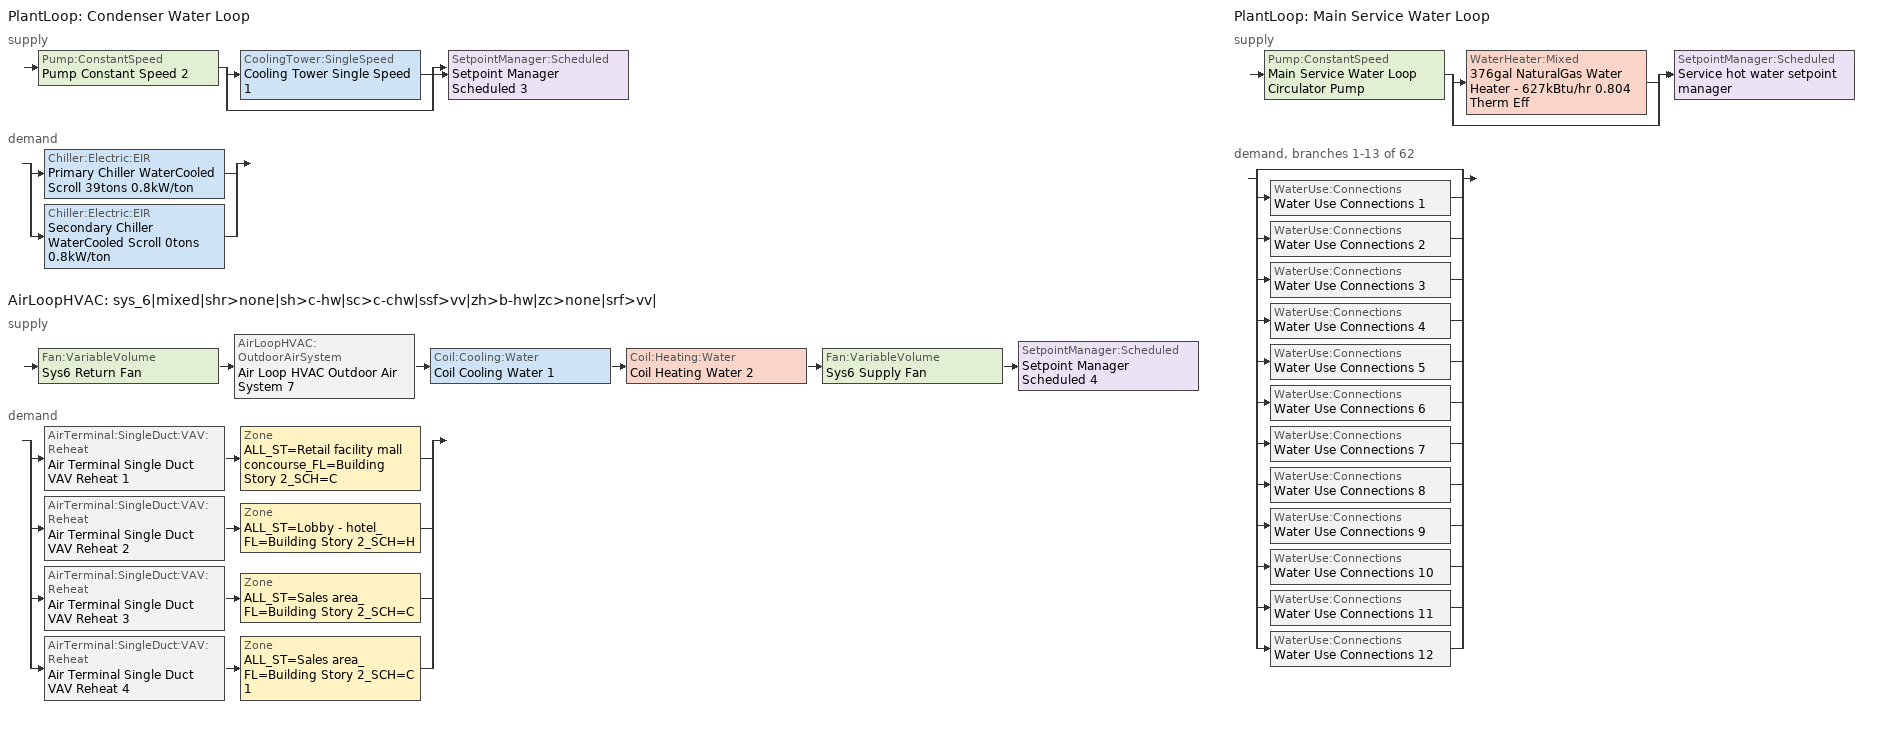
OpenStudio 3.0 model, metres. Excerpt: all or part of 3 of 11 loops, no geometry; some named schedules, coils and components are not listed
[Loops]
PlantLoop 'Condenser Water Loop'
 supply: Pump:ConstantSpeed 'Pump Constant Speed 2' > split
  | CoolingTower:SingleSpeed 'Cooling Tower Single Speed 1'
  | bypass
  join > SetpointManager:Scheduled 'Setpoint Manager Scheduled 3'
 demand: split
  | Chiller:Electric:EIR 'Primary Chiller WaterCooled Scroll 39tons 0.8kW/ton'
  | Chiller:Electric:EIR 'Secondary Chiller WaterCooled Scroll 0tons 0.8kW/ton'
AirLoopHVAC 'sys_6|mixed|shr>none|sh>c-hw|sc>c-chw|ssf>vv|zh>b-hw|zc>none|srf>vv|'
 supply: Fan:VariableVolume 'Sys6 Return Fan' > AirLoopHVAC:OutdoorAirSystem 'Air Loop HVAC Outdoor Air System 7' > Coil:Cooling:Water 'Coil Cooling Water 1' > Coil:Heating:Water 'Coil Heating Water 2' > Fan:VariableVolume 'Sys6 Supply Fan' > SetpointManager:Scheduled 'Setpoint Manager Scheduled 4'
 demand: split
  | AirTerminal:SingleDuct:VAV:Reheat 'Air Terminal Single Duct VAV Reheat 1' > Zone 'ALL_ST=Retail facility mall concourse_FL=Building Story 2_SCH=C'
  | AirTerminal:SingleDuct:VAV:Reheat 'Air Terminal Single Duct VAV Reheat 2' > Zone 'ALL_ST=Lobby - hotel_FL=Building Story 2_SCH=H'
  | AirTerminal:SingleDuct:VAV:Reheat 'Air Terminal Single Duct VAV Reheat 3' > Zone 'ALL_ST=Sales area_FL=Building Story 2_SCH=C'
  | AirTerminal:SingleDuct:VAV:Reheat 'Air Terminal Single Duct VAV Reheat 4' > Zone 'ALL_ST=Sales area_FL=Building Story 2_SCH=C 1'
PlantLoop 'Main Service Water Loop'
 supply: Pump:ConstantSpeed 'Main Service Water Loop Circulator Pump' > split
  | WaterHeater:Mixed '376gal NaturalGas Water Heater - 627kBtu/hr 0.804 Therm Eff'
  | bypass
  join > SetpointManager:Scheduled 'Service hot water setpoint manager'
 demand, branches 1-13 of 62: split
  | bypass
  | WaterUse:Connections 'Water Use Connections 1'
  | WaterUse:Connections 'Water Use Connections 2'
  | WaterUse:Connections 'Water Use Connections 3'
  | WaterUse:Connections 'Water Use Connections 4'
  | WaterUse:Connections 'Water Use Connections 5'
  | WaterUse:Connections 'Water Use Connections 6'
  | WaterUse:Connections 'Water Use Connections 7'
  | WaterUse:Connections 'Water Use Connections 8'
  | WaterUse:Connections 'Water Use Connections 9'
  | WaterUse:Connections 'Water Use Connections 10'
  | WaterUse:Connections 'Water Use Connections 11'
  | WaterUse:Connections 'Water Use Connections 12'
[Sizing:Zone] Zone Cooling Design Supply Air Temperature Input Method=SupplyAirTemperature; Zone Cooling Design Supply Air Temperature {C}=13; Zone Cooling Design Supply Air Temperature Difference {deltaC}=11.11; Zone Heating Design Supply Air Temperature Input Method=SupplyAirTemperature; Zone Heating Design Supply Air Temperature {C}=43; Zone Heating Design Supply Air Temperature Difference {deltaC}=11.11; Zone Cooling Design Supply Air Humidity Ratio {kg-H2O/kg-air}=0.0085; Zone Heating Design Supply Air Humidity Ratio {kg-H2O/kg-air}=0.008; Zone Heating Sizing Factor=1.3; Zone Cooling Sizing Factor=1.1; Cooling Design Air Flow Method=DesignDay; Heating Design Air Flow Method=DesignDay; Account for Dedicated Outdoor Air System=No; Dedicated Outdoor Air System Control Strategy=NeutralSupplyAir; Dedicated Outdoor Air Low Setpoint Temperature for Design {C}=autosize; Dedicated Outdoor Air High Setpoint Temperature for Design {C}=autosize
ALL_ST=Lobby - hotel_FL=Building Story 2_SCH=H; ALL_ST=Sales area_FL=Building Story 2_SCH=C; ALL_ST=Retail facility mall concourse_FL=Building Story 2_SCH=C; ALL_ST=Sales area_FL=Building Story 2_SCH=C 1
[Zone equipment]
ALL_ST=Lobby - hotel_FL=Building Story 2_SCH=H: Air Terminal Single Duct VAV Reheat 2, Zone HVAC Baseboard Convective Water 63
ALL_ST=Sales area_FL=Building Story 2_SCH=C: Air Terminal Single Duct VAV Reheat 3, Zone HVAC Baseboard Convective Water 64
ALL_ST=Retail facility mall concourse_FL=Building Story 2_SCH=C: Air Terminal Single Duct VAV Reheat 1, Zone HVAC Baseboard Convective Water 62
ALL_ST=Sales area_FL=Building Story 2_SCH=C 1: Air Terminal Single Duct VAV Reheat 4, Zone HVAC Baseboard Convective Water 65
[PlantLoop] Glycol Concentration=0; Plant Loop Volume {m3}=Autocalculate; Load Distribution Scheme=Optimal
Name | Maximum Loop Temperature {C} | Minimum Loop Temperature {C}
Condenser Water Loop
Main Service Water Loop | 60 | 10
[Sizing:Plant] Sizing Option=NonCoincident; Zone Timesteps in Averaging Window=1; Coincident Sizing Factor Mode=None
Name | Loop Type | Design Loop Exit Temperature {C} | Loop Design Temperature Difference {deltaC}
Condenser Water Loop | Condenser | 29 | 6
Main Service Water Loop | Heating | 60 | 5
[AirLoopHVAC]
sys_6|mixed|shr>none|sh>c-hw|sc>c-chw|ssf>vv|zh>b-hw|zc>none|srf>vv|: Availability Schedule=sys_6|mixed|shr>none|sh>c-hw|sc>c-chw|ssf>vv|zh>b-hw|zc>none|srf>vv| Occ Sch; Design Supply Air Flow Rate {m3/s}=AutoSize
[Sizing:System]
sys_6|mixed|shr>none|sh>c-hw|sc>c-chw|ssf>vv|zh>b-hw|zc>none|srf>vv|: Type of Load to Size On=Sensible; Design Outdoor Air Flow Rate {m3/s}=Autosize; Central Heating Maximum System Air Flow Ratio=0.3; Preheat Design Temperature {C}=7; Preheat Design Humidity Ratio {kg-H2O/kg-Air}=0.008; Precool Design Temperature {C}=12.8; Precool Design Humidity Ratio {kg-H2O/kg-Air}=0.008; Central Cooling Design Supply Air Temperature {C}=13; Central Heating Design Supply Air Temperature {C}=13.1; Sizing Option=NonCoincident; 100% Outdoor Air in Cooling=No; 100% Outdoor Air in Heating=No; Central Cooling Design Supply Air Humidity Ratio {kg-H2O/kg-Air}=0.0085; Central Heating Design Supply Air Humidity Ratio {kg-H2O/kg-Air}=0.008; Cooling Design Air Flow Method=DesignDay; Cooling Design Air Flow Rate {m3/s}=0; Heating Design Air Flow Method=DesignDay; Heating Design Air Flow Rate {m3/s}=0; System Outdoor Air Method=ZoneSum; Zone Maximum Outdoor Air Fraction=1; Cooling Supply Air Flow Rate Per Floor Area {m3/s-m2}=0.00996765; Cooling Fraction of Autosized Cooling Supply Air Flow Rate=1; Cooling Supply Air Flow Rate Per Unit Cooling Capacity {m3/s-W}=3.94755e-05; Heating Supply Air Flow Rate Per Floor Area {m3/s-m2}=0.00996765; Heating Fraction of Autosized Heating Supply Air Flow Rate=1; Heating Fraction of Autosized Cooling Supply Air Flow Rate=1; Heating Supply Air Flow Rate Per Unit Heating Capacity {m3/s-W}=3.15882e-05; Cooling Design Capacity Method=CoolingDesignCapacity; Cooling Design Capacity {W}=autosize; Cooling Design Capacity Per Floor Area {W/m2}=234.7; Fraction of Autosized Cooling Design Capacity=1; Heating Design Capacity Method=HeatingDesignCapacity; Heating Design Capacity {W}=autosize; Heating Design Capacity Per Floor Area {W/m2}=157; Fraction of Autosized Heating Design Capacity=1; Central Cooling Capacity Control Method=OnOff
[Controller:OutdoorAir]
Controller Outdoor Air 7: Minimum Outdoor Air Flow Rate {m3/s}=autosize; Maximum Outdoor Air Flow Rate {m3/s}=Autosize; Economizer Control Type=DifferentialEnthalpy; Economizer Control Action Type=ModulateFlow; Lockout Type=NoLockout; Minimum Limit Type=FixedMinimum; Minimum Outdoor Air Schedule=sys_6|mixed|shr>none|sh>c-hw|sc>c-chw|ssf>vv|zh>b-hw|zc>none|srf>vv| Occ Sch; Controller Mechanical Ventilation=Controller Mechanical Ventilation 7; High Humidity Control=No; Heat Recovery Bypass Control Type=BypassWhenWithinEconomizerLimits
[Controller:MechanicalVentilation]
Controller Mechanical Ventilation 7: Availability Schedule=Always On Discrete; System Outdoor Air Method=ZoneSum
[AirLoopHVAC:OutdoorAirSystem]
Air Loop HVAC Outdoor Air System 7: Controller=Controller Outdoor Air 7
[SetpointManager:Scheduled] Control Variable=Temperature
Name | Schedule
Setpoint Manager Scheduled 3 | CW Temp
Setpoint Manager Scheduled 4 | Supply Air Temp
Service hot water setpoint manager | Service Water Loop Temp - 140F
[Pump:ConstantSpeed] Rated Flow Rate {m3/s}=autosize; Rated Power Consumption {W}=autosize; Fraction of Motor Inefficiencies to Fluid Stream=0; Pump Control Type=Intermittent; Design Power Sizing Method=PowerPerFlowPerPressure; Design Electric Power per Unit Flow Rate {W/(m3/s)}=348701.1
Name | Rated Pump Head {Pa} | Motor Efficiency | Design Shaft Power per Unit Flow Rate per Unit Head {W-s/m3-Pa}
Pump Constant Speed 2 | 179352 | 0.895 | 1.50185
Main Service Water Loop Circulator Pump | 890283 | 0.865 | 1.28205
[CoolingTower:SingleSpeed]
Cooling Tower Single Speed 1: Design Water Flow Rate {m3/s}=autosize; Design Air Flow Rate {m3/s}=autosize; Fan Power at Design Air Flow Rate {W}=2164.52; U-Factor Times Area Value at Design Air Flow Rate {W/K}=autosize; Air Flow Rate in Free Convection Regime {m3/s}=autosize; U-Factor Times Area Value at Free Convection Air Flow Rate {W/K}=autosize; Performance Input Method=UFactorTimesAreaAndDesignWaterFlowRate; Free Convection Capacity {W}=0; Basin Heater Capacity {W/K}=0; Evaporation Loss Mode=LossFactor; Evaporation Loss Factor {percent/K}=0.2; Drift Loss Percent {percent}=0.008; Blowdown Calculation Mode=ConcentrationRatio; Blowdown Concentration Ratio=3; Capacity Control=FanCycling; Number of Cells=1; Cell Control=MinimalCell; Cell Minimum  Water Flow Rate Fraction=0.33; Cell Maximum Water Flow Rate Fraction=2.5; Sizing Factor=1; Free Convection Air Flow Rate Sizing Factor=0.1; Free Convection U-Factor Times Area Value Sizing Factor=0.1; Heat Rejection Capacity and Nominal Capacity Sizing Ratio=1.25; Free Convection Nominal Capacity Sizing Factor=0.1; Design Inlet Air Dry-Bulb Temperature {C}=35; Design Inlet Air Wet-Bulb Temperature {C}=24; Design Approach Temperature {deltaC}=5; Design Range Temperature {deltaC}=6
[Fan:VariableVolume] Availability Schedule=Always On Discrete; Maximum Flow Rate {m3/s}=Autosize; Fan Power Minimum Flow Rate Input Method=Fraction; Fan Power Minimum Flow Fraction=0.68; Fan Power Minimum Air Flow Rate {m3/s}=0; Motor In Airstream Fraction=1; Fan Power Coefficient 1=-2.4176; Fan Power Coefficient 2=9.5874; Fan Power Coefficient 3=-11.559; Fan Power Coefficient 4=5.4009; Fan Power Coefficient 5=0
Name | Fan Total Efficiency | Pressure Rise {Pa} | Motor Efficiency
Sys6 Supply Fan | 0.549965 | 1000 | 0.8461
Sys6 Return Fan | 0.299975 | 250 | 0.4615
[AirTerminal:SingleDuct:VAV:Reheat] Availability Schedule=Always On Discrete; Maximum Air Flow Rate {m3/s}=AutoSize; Zone Minimum Air Flow Input Method=Constant; Constant Minimum Air Flow Fraction=0.3; Maximum Hot Water or Steam Flow Rate {m3/s}=AutoSize; Minimum Hot Water or Steam Flow Rate {m3/s}=0; Convergence Tolerance=0.001; Damper Heating Action=Normal; Maximum Flow per Zone Floor Area During Reheat {m3/s-m2}=AutoSize; Maximum Flow Fraction During Reheat=0.5; Maximum Reheat Air Temperature {C}=43; Control For Outdoor Air=No
Name | Fixed Minimum Air Flow Rate {m3/s} | Reheat Coil
Air Terminal Single Duct VAV Reheat 1 | 0.377724 | Coil Heating Water 3
Air Terminal Single Duct VAV Reheat 2 | 2.61637 | Coil Heating Water 4
Air Terminal Single Duct VAV Reheat 3 | 0.134143 | Coil Heating Water 5
Air Terminal Single Duct VAV Reheat 4 | 0.155338 | Coil Heating Water 6
[WaterHeater:Mixed]
376gal NaturalGas Water Heater - 627kBtu/hr 0.804 Therm Eff: Tank Volume {m3}=1.42181; Setpoint Temperature Schedule=Service Water Loop Temp - 140F; Deadband Temperature Difference {deltaC}=2; Maximum Temperature Limit {C}=60; Heater Control Type=Cycle; Heater Maximum Capacity {W}=183709; Heater Fuel Type=NaturalGas; Heater Thermal Efficiency=0.803721; Part Load Factor Curve=SWH-EFFFPLR-NECB2011; Off Cycle Parasitic Fuel Consumption Rate {W}=122.494; Off Cycle Parasitic Fuel Type=NaturalGas; Off Cycle Parasitic Heat Fraction to Tank=0.8; On Cycle Parasitic Fuel Consumption Rate {W}=122.494; On Cycle Parasitic Fuel Type=NaturalGas; On Cycle Parasitic Heat Fraction to Tank=0; Ambient Temperature Indicator=Schedule; Ambient Temperature Schedule=Water Heater Ambient Temp Schedule - 70f; Off Cycle Loss Coefficient to Ambient Temperature {W/K}=17.5766; On Cycle Loss Coefficient to Ambient Temperature {W/K}=17.5766; Use Side Effectiveness=1; Source Side Effectiveness=1; Use Side Design Flow Rate {m3/s}=autosize; Source Side Design Flow Rate {m3/s}=autosize; Indirect Water Heating Recovery Time {hr}=1.5; Source Side Flow Control Mode=IndirectHeatPrimarySetpoint
[WaterUse:Connections]
Name | Water Use Equipment Name 1
Water Use Connections 1 | Banquet_flr_6 Service Water Use 0.34gal/min
Water Use Connections 2 | Cafe_flr_1 Service Water Use 0.02gal/min
Water Use Connections 3 | Dining_flr_6 Service Water Use 0.34gal/min
Water Use Connections 4 | Kitchen_flr_6 Service Water Use 0.05gal/min
Water Use Connections 5 | Laundry_flr_1 Service Water Use 0.02gal/min
Water Use Connections 6 | Lobby_flr_1 Service Water Use 0.33gal/min
Water Use Connections 7 | Retail_1_flr_1 Service Water Use 0.01gal/min
Water Use Connections 8 | Retail_2_flr_1 Service Water Use 0.01gal/min
Water Use Connections 9 | Room_1_flr_3 Service Water Use 0.08gal/min
Water Use Connections 10 | Room_1_flr_6 Service Water Use 0.08gal/min
Water Use Connections 11 | Room_2_flr_3 Service Water Use 0.08gal/min
Water Use Connections 12 | Room_2_flr_6 Service Water Use 0.08gal/min
[WaterUse:Equipment:Definition]
Name | Peak Flow Rate {m3/s} | Target Temperature Schedule | Sensible Fraction Schedule | Latent Fraction Schedule
Banquet_flr_6 Service Water Use Def 0.34gal/min | 2.11381e-05 | Schedule Ruleset 5 | Schedule Ruleset 3 | Schedule Ruleset 4
Cafe_flr_1 Service Water Use Def 0.02gal/min | 1.50463e-06 | Schedule Ruleset 8 | Schedule Ruleset 6 | Schedule Ruleset 7
Dining_flr_6 Service Water Use Def 0.34gal/min | 2.11381e-05 | Schedule Ruleset 11 | Schedule Ruleset 9 | Schedule Ruleset 10
Kitchen_flr_6 Service Water Use Def 0.05gal/min | 3.29204e-06 | Schedule Ruleset 14 | Schedule Ruleset 12 | Schedule Ruleset 13
Laundry_flr_1 Service Water Use Def 0.02gal/min | 1.24346e-06 | Schedule Ruleset 17 | Schedule Ruleset 15 | Schedule Ruleset 16
Lobby_flr_1 Service Water Use Def 0.33gal/min | 2.08442e-05 | Schedule Ruleset 20 | Schedule Ruleset 18 | Schedule Ruleset 19
Retail_1_flr_1 Service Water Use Def 0.01gal/min | 4.74976e-07 | Schedule Ruleset 23 | Schedule Ruleset 21 | Schedule Ruleset 22
Retail_2_flr_1 Service Water Use Def 0.01gal/min | 5.50024e-07 | Schedule Ruleset 26 | Schedule Ruleset 24 | Schedule Ruleset 25
Room_1_flr_3 Service Water Use Def 0.08gal/min | 4.97412e-06 | Schedule Ruleset 29 | Schedule Ruleset 27 | Schedule Ruleset 28
Room_1_flr_6 Service Water Use Def 0.08gal/min | 4.97412e-06 | Schedule Ruleset 32 | Schedule Ruleset 30 | Schedule Ruleset 31
Room_2_flr_3 Service Water Use Def 0.08gal/min | 4.97354e-06 | Schedule Ruleset 35 | Schedule Ruleset 33 | Schedule Ruleset 34
Room_2_flr_6 Service Water Use Def 0.08gal/min | 4.97354e-06 | Schedule Ruleset 38 | Schedule Ruleset 36 | Schedule Ruleset 37
[WaterUse:Equipment]
Name | Water Use Equipment Definition | Space | Flow Rate Fraction Schedule
Banquet_flr_6 Service Water Use 0.34gal/min | Banquet_flr_6 Service Water Use Def 0.34gal/min | Banquet_Flr_6 | NECB-B-Service Water Heating
Cafe_flr_1 Service Water Use 0.02gal/min | Cafe_flr_1 Service Water Use Def 0.02gal/min | Cafe_Flr_1 | NECB-C-Service Water Heating
Dining_flr_6 Service Water Use 0.34gal/min | Dining_flr_6 Service Water Use Def 0.34gal/min | Dining_Flr_6 | NECB-B-Service Water Heating
Kitchen_flr_6 Service Water Use 0.05gal/min | Kitchen_flr_6 Service Water Use Def 0.05gal/min | Kitchen_Flr_6 | NECB-B-Service Water Heating
Laundry_flr_1 Service Water Use 0.02gal/min | Laundry_flr_1 Service Water Use Def 0.02gal/min | Laundry_Flr_1 | NECB-C-Service Water Heating
Lobby_flr_1 Service Water Use 0.33gal/min | Lobby_flr_1 Service Water Use Def 0.33gal/min | Lobby_Flr_1 | NECB-H-Service Water Heating
Retail_1_flr_1 Service Water Use 0.01gal/min | Retail_1_flr_1 Service Water Use Def 0.01gal/min | Retail_1_Flr_1 | NECB-C-Service Water Heating
Retail_2_flr_1 Service Water Use 0.01gal/min | Retail_2_flr_1 Service Water Use Def 0.01gal/min | Retail_2_Flr_1 | NECB-C-Service Water Heating
Room_1_flr_3 Service Water Use 0.08gal/min | Room_1_flr_3 Service Water Use Def 0.08gal/min | Room_1_Flr_3 | NECB-F-Service Water Heating
Room_1_flr_6 Service Water Use 0.08gal/min | Room_1_flr_6 Service Water Use Def 0.08gal/min | Room_1_Flr_6 | NECB-F-Service Water Heating
Room_2_flr_3 Service Water Use 0.08gal/min | Room_2_flr_3 Service Water Use Def 0.08gal/min | Room_2_Flr_3 | NECB-F-Service Water Heating
Room_2_flr_6 Service Water Use 0.08gal/min | Room_2_flr_6 Service Water Use Def 0.08gal/min | Room_2_Flr_6 | NECB-F-Service Water Heating
[Schedule:Constant]
Always On Discrete: Value=1
[Schedule:Ruleset]
CW Temp: Default Day Schedule=Schedule Day 5
Supply Air Temp: Default Day Schedule=Supply Air Temp Default
Service Water Loop Temp - 140F: Default Day Schedule=Service Water Loop Temp - 140F Default
Water Heater Ambient Temp Schedule - 70f: Default Day Schedule=Water Heater Ambient Temp Schedule - 70f Default
Schedule Ruleset 3: Default Day Schedule=Schedule Day 8
Schedule Ruleset 4: Default Day Schedule=Schedule Day 9
Schedule Ruleset 5: Default Day Schedule=Schedule Day 10
NECB-B-Service Water Heating: Default Day Schedule=NECB-B-Service Water Heating Default
Schedule Ruleset 6: Default Day Schedule=Schedule Day 11
Schedule Ruleset 7: Default Day Schedule=Schedule Day 12
Schedule Ruleset 8: Default Day Schedule=Schedule Day 13
NECB-C-Service Water Heating: Default Day Schedule=NECB-C-Service Water Heating Default
Schedule Ruleset 9: Default Day Schedule=Schedule Day 14
Schedule Ruleset 10: Default Day Schedule=Schedule Day 15
Schedule Ruleset 11: Default Day Schedule=Schedule Day 16
Schedule Ruleset 12: Default Day Schedule=Schedule Day 17
Schedule Ruleset 13: Default Day Schedule=Schedule Day 18
Schedule Ruleset 14: Default Day Schedule=Schedule Day 19
Schedule Ruleset 15: Default Day Schedule=Schedule Day 20
Schedule Ruleset 16: Default Day Schedule=Schedule Day 21
Schedule Ruleset 17: Default Day Schedule=Schedule Day 22
Schedule Ruleset 18: Default Day Schedule=Schedule Day 23
Schedule Ruleset 19: Default Day Schedule=Schedule Day 24
Schedule Ruleset 20: Default Day Schedule=Schedule Day 25
NECB-H-Service Water Heating: Default Day Schedule=NECB-H-Service Water Heating Default
Schedule Ruleset 21: Default Day Schedule=Schedule Day 26
Schedule Ruleset 22: Default Day Schedule=Schedule Day 27
Schedule Ruleset 23: Default Day Schedule=Schedule Day 28
Schedule Ruleset 24: Default Day Schedule=Schedule Day 29
Schedule Ruleset 25: Default Day Schedule=Schedule Day 30
Schedule Ruleset 26: Default Day Schedule=Schedule Day 31
Schedule Ruleset 27: Default Day Schedule=Schedule Day 32
Schedule Ruleset 28: Default Day Schedule=Schedule Day 33
Schedule Ruleset 29: Default Day Schedule=Schedule Day 34
NECB-F-Service Water Heating: Default Day Schedule=NECB-F-Service Water Heating Default
sys_6|mixed|shr>none|sh>c-hw|sc>c-chw|ssf>vv|zh>b-hw|zc>none|srf>vv| Occ Sch: Default Day Schedule=sys_6|mixed|shr>none|sh>c-hw|sc>c-chw|ssf>vv|zh>b-hw|zc>none|srf>vv| Occ Sch Default; Summer Design Day Schedule=sys_6|mixed|shr>none|sh>c-hw|sc>c-chw|ssf>vv|zh>b-hw|zc>none|srf>vv| Occ Sch Summer Design Day; Winter Design Day Schedule=sys_6|mixed|shr>none|sh>c-hw|sc>c-chw|ssf>vv|zh>b-hw|zc>none|srf>vv| Occ Sch Winter Design Day
[Schedule:Day]
Schedule Day 5: 1, 0, 29, 2, 0, 29, 3, 0, 29, 4, 0, 29, 5, 0, 29, 6, 0, 29, 7, 0, 29, 8, 0, 29, 9, 0, 29, 10, 0, 29, 11, 0, 29, 12, 0, 29, 13, 0, 29, 14, 0, 29, 15, 0, 29, 16, 0, 29, 17, 0, 29, 18, 0, 29, 19, 0, 29, 20, 0, 29, 21, 0, 29, 22, 0, 29, 23, 0, 29, 24, 0, 29
Supply Air Temp Default: 24, 0, 13
Service Water Loop Temp - 140F Default: 24, 0, 60
Water Heater Ambient Temp Schedule - 70f Default: 24, 0, 21.1111
NECB-B-Service Water Heating Default: 1, 0, 0.6, 2, 0, 0.5, 9, 0, 0.05, 11, 0, 0.7, 12, 0, 0.4, 13, 0, 0.5, 15, 0, 0.6, 16, 0, 0.4, 18, 0, 0.3, 19, 0, 0.4, 20, 0, 0.5, 22, 0, 0.8, 24, 0, 0.9
NECB-C-Service Water Heating Default: 8, 0, 0.05, 9, 0, 0.1, 10, 0, 0.2, 11, 0, 0.3, 12, 0, 0.4, 16, 0, 0.8, 17, 0, 0.6, 18, 0, 0.4, 19, 0, 0.3, 21, 0, 0.2, 24, 0, 0.05
NECB-H-Service Water Heating Default: 24, 0, 0.9
NECB-F-Service Water Heating Default: 1, 0, 0.35, 2, 0, 0.21, 3, 0, 0.14, 5, 0, 0.07, 6, 0, 0.14, 7, 0, 0.28, 8, 0, 0.42, 9, 0, 0.63, 10, 0, 0.49, 12, 0, 0.35, 13, 0, 0.28, 14, 0, 0.35, 15, 0, 0.28, 19, 0, 0.21, 20, 0, 0.35, 24, 0, 0.49
sys_6|mixed|shr>none|sh>c-hw|sc>c-chw|ssf>vv|zh>b-hw|zc>none|srf>vv| Occ Sch Default; sys_6|mixed|shr>none|sh>c-hw|sc>c-chw|ssf>vv|zh>b-hw|zc>none|srf>vv| Occ Sch Winter Design Day; sys_6|mixed|shr>none|sh>c-hw|sc>c-chw|ssf>vv|zh>b-hw|zc>none|srf>vv| Occ Sch Summer Design Day: 24, 0, 1
[Schedule:Rule] Date Specification Type=DateRange; Start Month=1; Start Day=1; End Month=12; End Day=31
Name | Schedule Ruleset | Rule Order | Day Schedule | Apply Sunday | Apply Monday | Apply Tuesday | Apply Wednesday | Apply Thursday | Apply Friday | Apply Saturday
wkdCW Temp rule | CW Temp | 2 | wkdCW Temp 1 | No | Yes | Yes | Yes | Yes | Yes | No
satCW Temprule | CW Temp | 1 | satCW Temp 1 | No | No | No | No | No | No | Yes
sunCW Temprule | CW Temp | 0 | sunCW Temp 1 | Yes | No | No | No | No | No | No
Schedule Rule 98 | NECB-B-Service Water Heating | 2 | NECB-B-Service Water Heating Default|Wkdy Day |  | Yes | Yes | Yes | Yes | Yes
Schedule Rule 99 | NECB-B-Service Water Heating | 1 | NECB-B-Service Water Heating Sat Day |  |  |  |  |  |  | Yes
Schedule Rule 100 | NECB-B-Service Water Heating | 0 | NECB-B-Service Water Heating Sun|Hol Day | Yes
Schedule Rule 101 | NECB-C-Service Water Heating | 2 | NECB-C-Service Water Heating Default|Wkdy Day |  | Yes | Yes | Yes | Yes | Yes
Schedule Rule 102 | NECB-C-Service Water Heating | 1 | NECB-C-Service Water Heating Sat Day |  |  |  |  |  |  | Yes
Schedule Rule 103 | NECB-C-Service Water Heating | 0 | NECB-C-Service Water Heating Sun|Hol Day | Yes
Schedule Rule 104 | NECB-H-Service Water Heating | 2 | NECB-H-Service Water Heating Default|Wkdy Day |  | Yes | Yes | Yes | Yes | Yes
Schedule Rule 105 | NECB-H-Service Water Heating | 1 | NECB-H-Service Water Heating Sat Day |  |  |  |  |  |  | Yes
Schedule Rule 106 | NECB-H-Service Water Heating | 0 | NECB-H-Service Water Heating Sun|Hol Day | Yes
[Curve:Cubic]
SWH-EFFFPLR-NECB2011: Coefficient1 Constant=0.7576; Coefficient2 x=1.0071; Coefficient3 x**2=-1.4443; Coefficient4 x**3=0.6844; Minimum Value of x=0; Maximum Value of x=1
